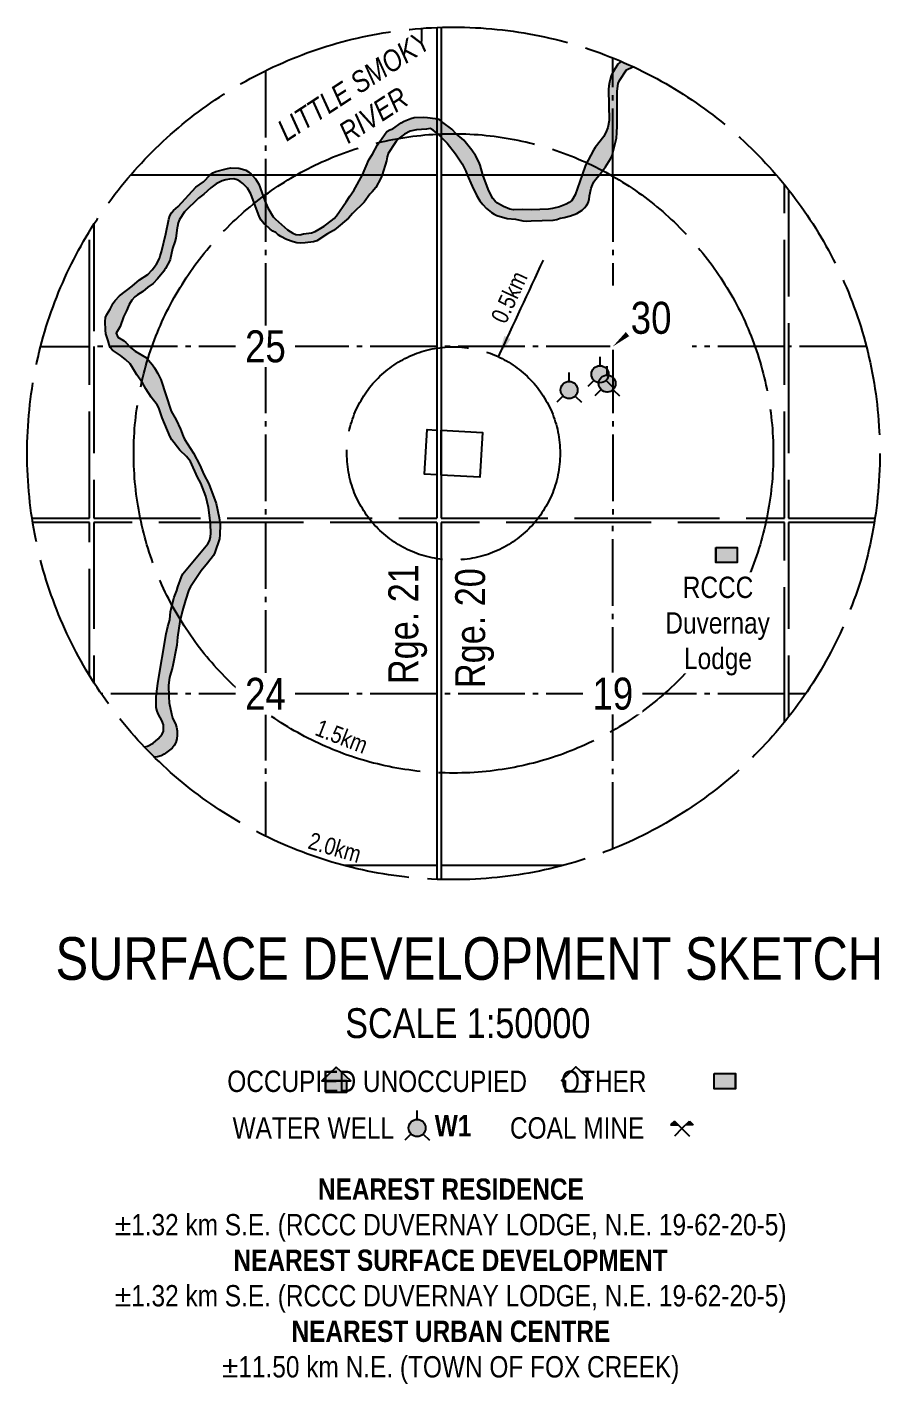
# Model space of a CAD drawing. Extents: x 492570 to 504268, y 6024618 to 6032974.
# Drawn here: x 500842 to 501242, y 6025115 to 6025751 of the extents above; entities that cross this region are included whole.
import ezdxf

# ---------------------------------------------------------------- set-up
doc = ezdxf.new("R2010")
doc.units = 0
doc.header["$LTSCALE"] = 5
for name, pattern in [('foc-BUFFER', [16.75, 15, -1.75]), ('foc-QUARTERLINE', [33, 25, -3, 2, -3]), ('foc-UNSURVEYED', [12.5, 10, -2.5])]:
    doc.linetypes.add(name, pattern=pattern)
for name, color, linetype in [('AS-RESIDENCE', 14, 'Continuous'), ('AS-SYMBOL', 7, 'Continuous'), ('AUX-BUFFER', 7, 'foc-BUFFER'), ('CG-NOTES', 7, 'Continuous'), ('D-TXT', 6, 'Continuous'), ('DETAIL-T', 7, 'Continuous'), ('F-WS-S', 8, 'Continuous'), ('L-SEC', 7, 'Continuous'), ('L-SECQ', 8, 'foc-QUARTERLINE'), ('L-USEC', 7, 'foc-UNSURVEYED'), ('P-PROPOSED', 10, 'Continuous'), ('S-7', 6, 'Continuous'), ('T-WATER', 160, 'Continuous'), ('T-WATER-H', 133, 'Continuous'), ('T-WATER-T', 170, 'Continuous')]:
    doc.layers.add(name, color=color, linetype=linetype)
doc.styles.add('120', font='ARIALN.TTF', dxfattribs={"height": 13})
doc.styles.add('60L', font='ARIALN.TTF', dxfattribs={"height": 7.35})
doc.styles.add('80CG', font='ARIALN.TTF', dxfattribs={"height": 10})
doc.styles.add('80L', font='ARIALN.TTF', dxfattribs={"height": 10})
doc.styles.add('BOLD', font='ARIALNB.TTF')
doc.styles.add('TXT', font='ARIALN.TTF', dxfattribs={"height": 0.2})
doc.dimstyles.new('Compass 5 000', dxfattribs={"dimscale": 5, "dimtxt": 9, "dimasz": 2, "dimexe": 0.2, "dimexo": 0.0625, "dimgap": 0.5, "dimtad": 0, "dimtih": 1, "dimtoh": 1, "dimzin": 0, "dimdsep": 46, "dimtxsty": '80CG', "dimcen": 0.1, "dimse1": 1, "dimse2": 1, "dimclrd": 256, "dimclrt": 256, "dimaunit": 1, "dimadec": 4, "dimazin": 0, "dimtfac": 0.06, "dimtofl": 0, "dimtmove": 0, "dimatfit": 1, "dimfxl": 0.2, "dimtolj": 1, "dimtzin": 0, "dimlwd": -1, "dimarcsym": 0})

# ---------------------------------------------------------------- blocks, each defined once
blk = doc.blocks.new('res_abd')
at = {"color": 14}
blk.add_lwpolyline([(-1.13, -0.57), (-1.13, -1.62), (0.87, -1.62), (0.87, -0.57), (1.22, -0.57), (-0.13, 0.69), (-1.49, -0.57)], close=True, dxfattribs=at)
blk = doc.blocks.new('res_other')
blk.add_hatch(color=14).paths.add_polyline_path([(-1.09, 0.73), (0.91, 0.73), (0.91, -0.69), (-1.09, -0.69)])
at = {"color": 14}
blk.add_lwpolyline([(-1.09, 0.73), (0.91, 0.73), (0.91, -0.69), (-1.09, -0.69)], close=True, dxfattribs=at)
blk = doc.blocks.new('res_occ')
for points in [[(0.1, 0.89), (-1.26, -0.37), (1.46, -0.37)], [(-0.9, -1.43), (1.1, -1.43), (1.1, -0.37), (-0.9, -0.37)]]:
    blk.add_hatch(color=14).paths.add_polyline_path(points)
at = {"color": 14}
for points in [[(0.1, 0.89), (-1.26, -0.37), (1.46, -0.37)], [(-0.9, -1.43), (1.1, -1.43), (1.1, -0.37), (-0.9, -0.37)]]:
    blk.add_lwpolyline(points, close=True, dxfattribs=at)
blk = doc.blocks.new('WAT')
h = blk.add_hatch(color=255)
h.dxf.hatch_style = 1
edge = h.paths.add_edge_path()
edge.add_arc((0, 0), 0.9, 0, 360)
at = {"color": 170}
for p, q in [((0, 0.82), (0, 1.63)), ((-0.58, -0.58), (-1.15, -1.15)), ((0.58, -0.58), (1.15, -1.15))]:
    blk.add_line(p, q, dxfattribs=at)
blk.add_circle((0, 0), 0.8, dxfattribs=at)
blk = doc.blocks.new('Mine')
at = {"layer": 'AS-SYMBOL'}
h = blk.add_hatch(color=161, dxfattribs=at)
h.dxf.hatch_style = 1
h.paths.add_polyline_path([(-0.71, 0.71), (-1.06, 0.35), (-0.35, 0.35)])
h = blk.add_hatch(color=161, dxfattribs=at)
h.dxf.hatch_style = 1
h.paths.add_polyline_path([(0.71, 0.71), (0.35, 0.35), (1.06, 0.35)])
at = {"layer": 'AS-SYMBOL', "color": 161}
for p, q in [((-0.71, 0.71), (-1.06, 0.35)), ((-1.06, 0.35), (-0.35, 0.35)), ((-0.71, 0.71), (0, 0)), ((0, 0), (-0.71, -0.71)), ((0, 0), (0.71, 0.71)), ((0, 0), (0.71, -0.71)), ((1.06, 0.35), (0.35, 0.35)), ((0.71, 0.71), (1.06, 0.35))]:
    blk.add_line(p, q, dxfattribs=at)

msp = doc.modelspace()

# ---------------------------------------------------------------- hatches: boundary and pattern name
at = {"layer": 'T-WATER-H'}
h = msp.add_hatch(color=256, dxfattribs=at)
h.dxf.hatch_style = 1
h.paths.add_polyline_path([(500896.914, 6025413.541), (500901.588, 6025408.783), (500903.107, 6025408.926), (500904.767, 6025409.448), (500906.199, 6025410.238), (500908.722, 6025412), (500909.892, 6025413.002), (500910.902, 6025414.202), (500911.612, 6025415.657), (500912.068, 6025417.327), (500912.318, 6025419.112), (500912.308, 6025421.061), (500912.036, 6025422.876), (500911.435, 6025424.339), (500910.642, 6025425.742), (500910.056, 6025427.281), (500909.621, 6025429.04), (500908.51, 6025434.302), (500908.379, 6025437.015), (500908.199, 6025442.505), (500908.625, 6025446.187), (500910.078, 6025451.015), (500912.2, 6025461.317), (500912.491, 6025465.036), (500913.588, 6025472.38), (500914.793, 6025477.488), (500916.236, 6025482.384), (500917.76, 6025487.251), (500918.509, 6025488.701), (500923.559, 6025496.118), (500926.49, 6025499.687), (500929.254, 6025503.375), (500929.954, 6025504.777), (500932.124, 6025511.13), (500932.327, 6025512.957), (500932.365, 6025517.937), (500931.918, 6025520.972), (500930.604, 6025527.669), (500927.159, 6025536.995), (500924.841, 6025541.257), (500922.901, 6025545.731), (500919.99, 6025551.395), (500915.788, 6025557.849), (500915.034, 6025559.332), (500913.82, 6025562.537), (500911.821, 6025567.028), (500909.42, 6025570.95), (500904.616, 6025585.846), (500903.251, 6025588.764), (500901.719, 6025591.408), (500900.789, 6025592.684), (500897.905, 6025595.977), (500892.58, 6025599.142), (500890.381, 6025600.878), (500888.235, 6025603.209), (500887.134, 6025604.185), (500884.531, 6025605.733), (500883.743, 6025607.623), (500885.499, 6025610.693), (500887.065, 6025615.301), (500888.491, 6025618.062), (500889.75, 6025621.038), (500891.002, 6025623.012), (500892.449, 6025624.565), (500893.629, 6025625.543), (500896.174, 6025627.217), (500898.548, 6025629.135), (500901.053, 6025630.816), (500903.104, 6025633.006), (500905.981, 6025636.616), (500906.376, 6025637.241), (500906.828, 6025637.955), (500908.769, 6025641.677), (500908.995, 6025642.11), (500910.052, 6025647.328), (500911.226, 6025650.436), (500911.611, 6025652.104), (500912.322, 6025657.04), (500912.411, 6025657.655), (500912.803, 6025659.343), (500913.364, 6025660.882), (500915.79, 6025664.558), (500922.231, 6025670.915), (500924.723, 6025672.761), (500928.028, 6025675.778), (500930.637, 6025677.582), (500933.356, 6025678.987), (500935.068, 6025679.465), (500936.794, 6025679.784), (500938.797, 6025679.914), (500940.46, 6025679.437), (500941.83, 6025678.678), (500943.123, 6025677.843), (500945.243, 6025675.65), (500946.8, 6025672.911), (500950.875, 6025661.967), (500951.588, 6025660.603), (500952.979, 6025659.005), (500953.375, 6025658.641), (500955.938, 6025656.424), (500957.163, 6025655.506), (500958.53, 6025654.755), (500959.581, 6025653.79), (500960.828, 6025652.925), (500963.6, 6025651.488), (500966.708, 6025650.451), (500968.314, 6025650.017), (500970.206, 6025649.837), (500972.346, 6025649.889), (500976.155, 6025650.439), (500977.752, 6025650.929), (500982.811, 6025654.245), (500985.589, 6025655.742), (500986.789, 6025656.616), (500992.529, 6025661.532), (500994.536, 6025663.718), (500999.99, 6025669.067), (501002.681, 6025672.838), (501003.758, 6025673.846), (501005.359, 6025675.891), (501007.84, 6025680.252), (501008.378, 6025681.819), (501010.378, 6025688.471), (501010.683, 6025690.256), (501011.164, 6025691.78), (501014.416, 6025696.926), (501015.311, 6025698.111), (501016.341, 6025699.103), (501018.79, 6025700.933), (501021.56, 6025702.371), (501024.545, 6025702.954), (501029.142, 6025703.209), (501030.885, 6025703.508), (501032.237, 6025702.844), (501033.982, 6025701.446), (501035.281, 6025700.245), (501036.005, 6025699.585), (501036.122, 6025699.477), (501036.893, 6025698.706), (501038.828, 6025696.768), (501042.763, 6025691.739), (501045.871, 6025686.963), (501047.558, 6025683.569), (501048.317, 6025681.829), (501050.574, 6025676.464), (501052.68, 6025672.289), (501054.244, 6025669.683), (501055.652, 6025667.99), (501057.294, 6025666.139), (501059.618, 6025664.228), (501060.863, 6025663.459), (501062.174, 6025662.734), (501067.057, 6025661.363), (501070.871, 6025661.039), (501074.265, 6025660.332), (501076.142, 6025660.182), (501078.205, 6025660.217), (501088.504, 6025660.628), (501090.348, 6025660.831), (501091.799, 6025661.56), (501093.732, 6025661.91), (501096.666, 6025662.635), (501099.666, 6025663.747), (501102.173, 6025665.342), (501103.307, 6025666.324), (501104.224, 6025667.446), (501104.929, 6025668.744), (501105.424, 6025670.263), (501105.616, 6025672.035), (501106.416, 6025675.559), (501106.944, 6025677.189), (501107.633, 6025678.535), (501108.469, 6025679.739), (501110.324, 6025681.848), (501113.111, 6025685.562), (501115.453, 6025689.428), (501116.186, 6025690.85), (501116.668, 6025692.78), (501118.216, 6025699.059), (501118.445, 6025701.482), (501118.645, 6025704.809), (501118.547, 6025721.147), (501119.11, 6025724.613), (501119.662, 6025726.122), (501122.892, 6025731.089), (501125.95, 6025732.552), (501120.408, 6025735.021), (501119.936, 6025734.728), (501118.823, 6025733.723), (501116.662, 6025730.124), (501115.726, 6025728.487), (501114.913, 6025725.314), (501114.689, 6025723.526), (501114.567, 6025721.789), (501114.772, 6025707.397), (501114.153, 6025704.012), (501113.614, 6025702.436), (501112.345, 6025699.853), (501108.222, 6025694.673), (501107.442, 6025693.398), (501103.699, 6025686.348), (501102.224, 6025681.846), (501098.825, 6025672.507), (501097.328, 6025669.858), (501096.094, 6025668.856), (501094.596, 6025668.087), (501091.57, 6025666.907), (501088.244, 6025666.043), (501086.315, 6025665.821), (501078.172, 6025665.429), (501074.301, 6025665.61), (501070.001, 6025665.491), (501068.223, 6025665.782), (501065.213, 6025666.938), (501062.521, 6025668.577), (501061.369, 6025669.492), (501060.344, 6025670.7), (501059.474, 6025672.196), (501058.105, 6025675.164), (501055.525, 6025681.831), (501054.263, 6025686.38), (501053.663, 6025687.895), (501052.135, 6025690.923), (501050.5, 6025693.35), (501046.69, 6025698.089), (501043.143, 6025701.146), (501041.078, 6025703.22), (501036.895, 6025706.464), (501036.123, 6025707.062), (501036.005, 6025707.138), (501035.283, 6025707.596), (501034.897, 6025707.841), (501033.982, 6025708.108), (501033.166, 6025708.339), (501029.61, 6025708.787), (501027.676, 6025708.838), (501023.465, 6025708.721), (501021.779, 6025708.295), (501018.706, 6025706.994), (501017.322, 6025706.181), (501013.463, 6025703.473), (501011.942, 6025702.883), (501010.642, 6025702.11), (501006.127, 6025695.844), (501003.835, 6025691.51), (501002.201, 6025688.906), (500999.161, 6025681.818), (500995.154, 6025674.458), (500993.158, 6025671.871), (500991.576, 6025669.13), (500986.934, 6025662.639), (500985.831, 6025661.408), (500982.448, 6025658.648), (500981.253, 6025657.7), (500978.906, 6025656.329), (500976.996, 6025655.313), (500975.334, 6025654.71), (500971.497, 6025654.147), (500969.821, 6025653.677), (500967.96, 6025653.855), (500966.557, 6025654.464), (500963.941, 6025656.02), (500958.331, 6025661.104), (500957.324, 6025662.22), (500954.846, 6025666.361), (500953.378, 6025669.613), (500950.605, 6025677.422), (500949.025, 6025680.021), (500947.351, 6025681.808), (500946.976, 6025682.218), (500945.74, 6025683.219), (500944.42, 6025683.98), (500942.912, 6025684.519), (500941.268, 6025684.944), (500937.248, 6025685.109), (500935.243, 6025684.74), (500930.391, 6025683.35), (500928.996, 6025682.716), (500927.698, 6025681.805), (500924.69, 6025678.519), (500921.04, 6025676.012), (500912.744, 6025667.029), (500910.515, 6025665.074), (500909.558, 6025663.962), (500908.859, 6025662.618), (500908.366, 6025660.984), (500906.988, 6025654.247), (500904.941, 6025645.812), (500904.369, 6025643.929), (500903.96, 6025642.582), (500902.426, 6025639.706), (500902.158, 6025639.36), (500900.584, 6025637.327), (500898.494, 6025635.117), (500894.663, 6025632.549), (500891.202, 6025629.624), (500885.266, 6025625.07), (500883.163, 6025622.962), (500882.316, 6025621.69), (500880.892, 6025618.896), (500879.356, 6025616.373), (500878.736, 6025614.952), (500878.555, 6025613.102), (500878.643, 6025609.082), (500878.873, 6025607.236), (500879.967, 6025604.032), (500880.322, 6025602.237), (500880.871, 6025600.877), (500882.009, 6025599.643), (500885.763, 6025597.147), (500888.08, 6025595.251), (500890.223, 6025593.191), (500891.103, 6025592.046), (500893.339, 6025588.059), (500895.964, 6025584.276), (500897.566, 6025581.522), (500900.107, 6025577.642), (500902.857, 6025574.058), (500903.622, 6025572.626), (500905.221, 6025567.87), (500908.945, 6025558.968), (500909.783, 6025557.603), (500913.51, 6025552.81), (500916.672, 6025549.729), (500918.558, 6025547.388), (500921.837, 6025540.053), (500923.319, 6025537.305), (500925.685, 6025531.168), (500926.896, 6025525.871), (500927.539, 6025520.971), (500927.89, 6025517.937), (500928.008, 6025513.902), (500927.855, 6025511.976), (500927.378, 6025510.21), (500926.586, 6025508.814), (500914.984, 6025494.691), (500914.301, 6025493.361), (500912.543, 6025488.689), (500912.09, 6025486.962), (500910.876, 6025483.768), (500909.18, 6025477.009), (500908.827, 6025473.197), (500907.856, 6025470.017), (500907.045, 6025466.637), (500903.168, 6025443.455), (500902.492, 6025437.016), (500902.359, 6025433.986), (500902.506, 6025432.028), (500902.872, 6025430.325), (500903.512, 6025428.785), (500905.11, 6025426.04), (500905.857, 6025423.955), (500905.841, 6025420.971), (500905.23, 6025419.592), (500903.347, 6025417.368), (500901.086, 6025415.399), (500898.404, 6025413.865)])

# ---------------------------------------------------------------- linework, layer by layer
at = {"layer": 'AS-RESIDENCE', "color": 14}
for points in [[(501164.886, 6025507.139), (501174.88, 6025507.139), (501174.88, 6025500.005), (501164.886, 6025500.005)], [(501163.97, 6025260.442), (501173.965, 6025260.442), (501173.965, 6025253.307), (501163.97, 6025253.307)]]:
    msp.add_lwpolyline(points, close=True, dxfattribs=at)
at = {"layer": 'AUX-BUFFER'}
for radius in [199.893, 149.919, 49.973]:
    msp.add_circle((501041.834, 6025551.219), radius, dxfattribs=at)
at = {"layer": 'L-SEC'}
for p, q in [((501034.086, 6025750.961), (501034.086, 6025681.75)), ((501036.097, 6025751.029), (501036.097, 6025681.75)), ((501034.086, 6025681.75), (501034.086, 6025601.326)), ((501036.097, 6025681.75), (501036.097, 6025601.326)), ((501034.086, 6025601.326), (501034.086, 6025520.902)), ((501036.097, 6025601.326), (501036.097, 6025520.902)), ((501034.086, 6025518.892), (501034.086, 6025438.468)), ((501036.097, 6025518.892), (501036.097, 6025438.468)), ((501034.086, 6025438.468), (501034.086, 6025358.044)), ((501036.097, 6025438.468), (501036.097, 6025358.044)), ((501034.086, 6025358.044), (501034.086, 6025351.476)), ((501036.097, 6025358.044), (501036.097, 6025351.409))]:
    msp.add_line(p, q, dxfattribs=at)
at = {"layer": 'L-SEC', "color": 253}
for p, q in [((500953.662, 6025681.75), (500890.445, 6025681.75)), ((501034.086, 6025681.75), (500953.662, 6025681.75)), ((501116.521, 6025681.75), (501036.097, 6025681.75)), ((501193.223, 6025681.75), (501116.521, 6025681.75)), ((501034.086, 6025358.044), (500990.45, 6025358.044)), ((501093.219, 6025358.044), (501036.097, 6025358.044))]:
    msp.add_line(p, q, dxfattribs=at)
at = {"layer": 'L-SECQ', "color": 253, "ltscale": 0.25}
for p, q in [((501116.521, 6025681.75), (501116.521, 6025736.635)), ((500953.662, 6025730.614), (500953.662, 6025681.75)), ((500953.662, 6025681.75), (500953.662, 6025601.326)), ((501116.521, 6025681.75), (501116.521, 6025601.326)), ((500848.324, 6025601.326), (500871.227, 6025601.326)), ((500953.662, 6025601.326), (500873.238, 6025601.326)), ((500953.662, 6025601.326), (500953.662, 6025520.902)), ((501034.086, 6025601.326), (500953.662, 6025601.326)), ((501116.521, 6025601.326), (501036.097, 6025601.326)), ((501116.521, 6025601.326), (501116.521, 6025520.902)), ((501196.945, 6025601.326), (501116.521, 6025601.326)), ((501235.345, 6025601.326), (501198.955, 6025601.326)), ((500953.662, 6025518.892), (500953.662, 6025438.468)), ((501116.521, 6025438.468), (501116.521, 6025518.892)), ((500953.662, 6025438.468), (500876.776, 6025438.468)), ((501034.086, 6025438.468), (500953.662, 6025438.468)), ((500953.662, 6025438.468), (500953.662, 6025371.823)), ((501116.521, 6025438.468), (501036.097, 6025438.468)), ((501116.521, 6025365.803), (501116.521, 6025438.468)), ((501196.945, 6025438.468), (501116.521, 6025438.468)), ((501206.893, 6025438.468), (501198.955, 6025438.468))]:
    msp.add_line(p, q, dxfattribs=at)
at = {"layer": 'L-USEC', "color": 253}
for p, q in [((501196.945, 6025601.326), (501196.945, 6025677.305)), ((501198.955, 6025674.791), (501198.955, 6025601.326)), ((500871.227, 6025601.326), (500871.227, 6025655.384)), ((500873.238, 6025658.608), (500873.238, 6025601.326)), ((500871.227, 6025520.902), (500871.227, 6025601.326)), ((500873.238, 6025601.326), (500873.238, 6025520.902)), ((501196.945, 6025520.902), (501196.945, 6025601.326)), ((501198.955, 6025601.326), (501198.955, 6025520.902)), ((500844.254, 6025520.902), (500871.227, 6025520.902)), ((500871.227, 6025518.892), (500844.573, 6025518.892)), ((500871.227, 6025447.054), (500871.227, 6025518.892)), ((500873.238, 6025520.902), (500953.662, 6025520.902)), ((500873.238, 6025518.892), (500873.238, 6025443.83)), ((500953.662, 6025518.892), (500873.238, 6025518.892)), ((500953.662, 6025520.902), (501034.086, 6025520.902)), ((501034.086, 6025518.892), (500953.662, 6025518.892)), ((501036.097, 6025520.902), (501116.521, 6025520.902)), ((501116.521, 6025518.892), (501036.097, 6025518.892)), ((501116.521, 6025520.902), (501196.945, 6025520.902)), ((501196.945, 6025518.892), (501116.521, 6025518.892)), ((501196.945, 6025438.468), (501196.945, 6025518.892)), ((501198.955, 6025520.902), (501239.415, 6025520.902)), ((501198.955, 6025518.892), (501198.955, 6025438.468)), ((501239.096, 6025518.892), (501198.955, 6025518.892)), ((501196.945, 6025425.132), (501196.945, 6025438.468)), ((501198.955, 6025438.468), (501198.955, 6025427.647))]:
    msp.add_line(p, q, dxfattribs=at)
at = {"layer": 'P-PROPOSED', "flags": 128}
for points in [[(501034.086, 6025541.139), (501028.274, 6025541.465), (501029.444, 6025562.424), (501034.086, 6025562.164)], [(501036.097, 6025562.052), (501055.393, 6025560.973), (501054.223, 6025540.013), (501036.097, 6025541.026)]]:
    msp.add_lwpolyline(points, close=True, dxfattribs=at)
at = {"layer": 'T-WATER', "linetype": 'Continuous', "flags": 128}
for points in [[(501120.408, 6025735.021), (501119.936, 6025734.728), (501118.823, 6025733.723), (501116.662, 6025730.124), (501115.726, 6025728.487), (501114.913, 6025725.314), (501114.689, 6025723.526), (501114.567, 6025721.789), (501114.772, 6025707.397), (501114.153, 6025704.012), (501113.614, 6025702.436), (501112.345, 6025699.853), (501108.222, 6025694.673), (501107.442, 6025693.398), (501103.699, 6025686.348), (501102.224, 6025681.846), (501098.825, 6025672.507), (501097.328, 6025669.858), (501096.094, 6025668.856), (501094.596, 6025668.087), (501091.57, 6025666.907), (501088.244, 6025666.043), (501086.315, 6025665.821), (501078.172, 6025665.429), (501074.301, 6025665.61), (501070.001, 6025665.491), (501068.223, 6025665.782), (501065.213, 6025666.938), (501062.521, 6025668.577), (501061.369, 6025669.492), (501060.344, 6025670.7), (501059.474, 6025672.196), (501058.105, 6025675.164), (501055.525, 6025681.831), (501054.263, 6025686.38), (501053.663, 6025687.895), (501052.135, 6025690.923), (501050.5, 6025693.35), (501046.69, 6025698.089), (501043.143, 6025701.146), (501041.078, 6025703.22), (501036.895, 6025706.464), (501036.123, 6025707.062), (501036.005, 6025707.138), (501035.283, 6025707.596), (501034.897, 6025707.841), (501033.982, 6025708.108)], [(501033.982, 6025701.446), (501035.281, 6025700.245), (501036.005, 6025699.585), (501036.122, 6025699.477), (501036.893, 6025698.706), (501038.828, 6025696.768), (501042.763, 6025691.739), (501045.871, 6025686.963), (501047.558, 6025683.569), (501048.317, 6025681.829), (501050.574, 6025676.464), (501052.68, 6025672.289), (501054.244, 6025669.683), (501055.652, 6025667.99), (501057.294, 6025666.139), (501059.618, 6025664.228), (501060.863, 6025663.459), (501062.174, 6025662.734), (501067.057, 6025661.363), (501070.871, 6025661.039), (501074.265, 6025660.332), (501076.142, 6025660.182), (501078.205, 6025660.217), (501088.504, 6025660.628), (501090.348, 6025660.831), (501091.799, 6025661.56), (501093.732, 6025661.91), (501096.666, 6025662.635), (501099.666, 6025663.747), (501102.173, 6025665.342), (501103.307, 6025666.324), (501104.224, 6025667.446), (501104.929, 6025668.744), (501105.424, 6025670.263), (501105.616, 6025672.035), (501106.416, 6025675.559), (501106.944, 6025677.189), (501107.633, 6025678.535), (501108.469, 6025679.739), (501110.324, 6025681.848), (501113.111, 6025685.562), (501115.453, 6025689.428), (501116.186, 6025690.85), (501116.668, 6025692.78), (501118.216, 6025699.059), (501118.445, 6025701.482), (501118.645, 6025704.809), (501118.547, 6025721.147), (501119.11, 6025724.613), (501119.662, 6025726.122), (501122.892, 6025731.089), (501125.95, 6025732.552)], [(501033.982, 6025701.446), (501032.237, 6025702.844), (501030.885, 6025703.508), (501029.142, 6025703.209), (501024.545, 6025702.954), (501021.56, 6025702.371), (501018.79, 6025700.933), (501016.341, 6025699.103), (501015.311, 6025698.111), (501014.416, 6025696.926), (501011.164, 6025691.78), (501010.683, 6025690.256), (501010.378, 6025688.471), (501008.378, 6025681.819), (501007.84, 6025680.252), (501005.359, 6025675.891), (501003.758, 6025673.846), (501002.681, 6025672.838), (500999.99, 6025669.067), (500994.536, 6025663.718), (500992.529, 6025661.532), (500986.789, 6025656.616), (500985.589, 6025655.742), (500982.811, 6025654.245), (500977.752, 6025650.929), (500976.155, 6025650.439), (500972.346, 6025649.889), (500970.206, 6025649.837), (500968.314, 6025650.017), (500966.708, 6025650.451), (500963.6, 6025651.488), (500960.828, 6025652.925), (500959.581, 6025653.79), (500958.53, 6025654.755), (500957.163, 6025655.506), (500955.938, 6025656.424), (500953.375, 6025658.641), (500952.979, 6025659.005), (500951.588, 6025660.603), (500950.875, 6025661.967), (500946.8, 6025672.911), (500945.243, 6025675.65), (500943.123, 6025677.843), (500941.83, 6025678.678), (500940.46, 6025679.437), (500938.797, 6025679.914), (500936.794, 6025679.784), (500935.068, 6025679.465), (500933.356, 6025678.987), (500930.637, 6025677.582), (500928.028, 6025675.778), (500924.723, 6025672.761), (500922.231, 6025670.915), (500915.79, 6025664.558), (500913.364, 6025660.882), (500912.803, 6025659.343), (500912.411, 6025657.655), (500912.322, 6025657.04), (500911.611, 6025652.104), (500911.226, 6025650.436), (500910.052, 6025647.328), (500908.995, 6025642.11), (500908.769, 6025641.677), (500906.828, 6025637.955), (500906.376, 6025637.241), (500905.981, 6025636.616), (500903.104, 6025633.006), (500901.053, 6025630.816), (500898.548, 6025629.135), (500896.174, 6025627.217), (500893.629, 6025625.543), (500892.449, 6025624.565), (500891.002, 6025623.012), (500889.75, 6025621.038), (500888.491, 6025618.062), (500887.065, 6025615.301), (500885.499, 6025610.693), (500883.743, 6025607.623), (500884.531, 6025605.733), (500887.134, 6025604.185), (500888.235, 6025603.209), (500890.381, 6025600.878), (500892.58, 6025599.142), (500897.905, 6025595.977), (500900.789, 6025592.684), (500901.719, 6025591.408), (500903.251, 6025588.764), (500904.616, 6025585.846), (500909.42, 6025570.95), (500911.821, 6025567.028), (500913.82, 6025562.537)], [(500930.391, 6025683.35), (500935.243, 6025684.74), (500937.248, 6025685.109), (500941.268, 6025684.944), (500942.912, 6025684.519), (500944.42, 6025683.98), (500945.74, 6025683.219), (500946.976, 6025682.218), (500947.351, 6025681.808), (500949.025, 6025680.021), (500950.605, 6025677.422), (500953.378, 6025669.613), (500954.846, 6025666.361), (500957.324, 6025662.22), (500958.331, 6025661.104), (500963.941, 6025656.02), (500966.557, 6025654.464), (500967.96, 6025653.855), (500969.821, 6025653.677), (500971.497, 6025654.147), (500975.334, 6025654.71), (500976.996, 6025655.313), (500978.906, 6025656.329), (500981.253, 6025657.7), (500982.448, 6025658.648), (500985.831, 6025661.408), (500986.934, 6025662.639), (500991.576, 6025669.13), (500993.158, 6025671.871), (500995.154, 6025674.458), (500999.161, 6025681.818), (501002.201, 6025688.906), (501003.835, 6025691.51), (501006.127, 6025695.844), (501010.642, 6025702.11), (501011.942, 6025702.883), (501013.463, 6025703.473), (501017.322, 6025706.181), (501018.706, 6025706.994), (501021.779, 6025708.295), (501023.465, 6025708.721), (501027.676, 6025708.838), (501029.61, 6025708.787), (501033.166, 6025708.339), (501033.982, 6025708.108)], [(500896.914, 6025413.541), (500898.404, 6025413.865), (500901.086, 6025415.399), (500903.347, 6025417.368), (500905.23, 6025419.592), (500905.841, 6025420.971), (500905.857, 6025423.955), (500905.11, 6025426.04), (500903.512, 6025428.785), (500902.872, 6025430.325), (500902.506, 6025432.028), (500902.359, 6025433.986), (500902.492, 6025437.016), (500903.168, 6025443.455), (500907.045, 6025466.637), (500907.856, 6025470.017), (500908.827, 6025473.197), (500909.18, 6025477.009), (500910.876, 6025483.768), (500912.09, 6025486.962), (500912.543, 6025488.689), (500914.301, 6025493.361), (500914.984, 6025494.691), (500926.586, 6025508.814), (500927.378, 6025510.21), (500927.855, 6025511.976), (500928.008, 6025513.902), (500927.89, 6025517.937), (500927.539, 6025520.971), (500926.896, 6025525.871), (500925.685, 6025531.168), (500923.319, 6025537.305), (500921.837, 6025540.053), (500918.558, 6025547.388), (500916.672, 6025549.729), (500913.51, 6025552.81), (500909.783, 6025557.603), (500908.945, 6025558.968), (500905.221, 6025567.87), (500903.622, 6025572.626), (500902.857, 6025574.058), (500900.107, 6025577.642), (500897.566, 6025581.522), (500895.964, 6025584.276), (500893.339, 6025588.059), (500891.103, 6025592.046), (500890.223, 6025593.191), (500888.08, 6025595.251), (500885.763, 6025597.147), (500882.009, 6025599.643), (500880.871, 6025600.877), (500880.322, 6025602.237), (500879.967, 6025604.032), (500878.873, 6025607.236), (500878.643, 6025609.082), (500878.555, 6025613.102), (500878.736, 6025614.952), (500879.356, 6025616.373), (500880.892, 6025618.896), (500882.316, 6025621.69), (500883.163, 6025622.962), (500885.266, 6025625.07), (500891.202, 6025629.624), (500894.663, 6025632.549), (500898.494, 6025635.117), (500900.584, 6025637.327), (500902.158, 6025639.36), (500902.426, 6025639.706), (500903.96, 6025642.582), (500904.369, 6025643.929), (500904.941, 6025645.812), (500906.988, 6025654.247), (500908.366, 6025660.984), (500908.859, 6025662.618), (500909.558, 6025663.962), (500910.515, 6025665.074), (500912.744, 6025667.029), (500921.04, 6025676.012), (500924.69, 6025678.519), (500927.698, 6025681.805), (500928.996, 6025682.716), (500930.391, 6025683.35)], [(500913.82, 6025562.537), (500915.034, 6025559.332), (500915.788, 6025557.849), (500919.99, 6025551.395), (500922.901, 6025545.731), (500924.841, 6025541.257), (500927.159, 6025536.995), (500930.604, 6025527.669), (500931.918, 6025520.972), (500932.365, 6025517.937), (500932.327, 6025512.957), (500932.124, 6025511.13), (500929.954, 6025504.777), (500929.254, 6025503.375), (500926.49, 6025499.687), (500923.559, 6025496.118), (500918.509, 6025488.701), (500917.76, 6025487.251), (500916.236, 6025482.384), (500914.793, 6025477.488), (500913.588, 6025472.38), (500912.491, 6025465.036), (500912.2, 6025461.317), (500910.078, 6025451.015), (500908.625, 6025446.187), (500908.199, 6025442.505), (500908.379, 6025437.015), (500908.51, 6025434.302), (500909.621, 6025429.04), (500910.056, 6025427.281), (500910.642, 6025425.742), (500911.435, 6025424.339), (500912.036, 6025422.876), (500912.308, 6025421.061), (500912.318, 6025419.112), (500912.068, 6025417.327), (500911.612, 6025415.657), (500910.902, 6025414.202), (500909.892, 6025413.002), (500908.722, 6025412), (500906.199, 6025410.238), (500904.767, 6025409.448), (500903.107, 6025408.926), (500901.588, 6025408.783)]]:
    msp.add_lwpolyline(points, dxfattribs=at)

# ---------------------------------------------------------------- block references
at = {"xscale": 4.997316549999988, "yscale": 4.997316549999988, "zscale": 4.997316549999988, "rotation": 359.9808448945903}
for p in [(501110.518, 6025588.327), (501096.024, 6025580.942), (501113.839, 6025583.974)]:
    msp.add_blockref('WAT', p, dxfattribs=at)
at = {"layer": 'AS-RESIDENCE', "xscale": 4.997316549999963, "yscale": 4.997316549999963, "zscale": 4.997316549999963}
for name, p in [('res_other', (501170.353, 6025503.439)), ('res_occ', (500986.396, 6025258.889)), ('res_abd', (501099.905, 6025260.054)), ('res_other', (501169.438, 6025256.741))]:
    msp.add_blockref(name, p, dxfattribs=at)
at = {"layer": 'AS-SYMBOL', "color": 161, "xscale": 4.997316549999963, "yscale": 4.997316549999963, "zscale": 4.997316549999963}
msp.add_blockref('Mine', (501148.929, 6025234.58), dxfattribs=at)
at = {"layer": 'F-WS-S', "xscale": 4.997316549999963, "yscale": 4.997316549999963, "zscale": 4.997316549999963}
msp.add_blockref('WAT', (501024.781, 6025234.874), dxfattribs=at)

# ---------------------------------------------------------------- texts
at = {"char_height": 7.9957, "attachment_point": 1, "style": '60L'}
for s, insert, rotation in [('0.5km', (501059.054, 6025614.854), 65.120093), ('1.5km', (500979.256, 6025426.758), 338.629081), ('2.0km', (500975.357, 6025373.754), 343.731823)]:
    msp.add_mtext_dynamic_manual_height_columns(s, width=28.37662, gutter_width=47.475, heights=[0], dxfattribs=dict(at, insert=insert, rotation=rotation))
at = {"layer": 'CG-NOTES', "style": '80CG'}
for s, insert, char_height, width, attachment_point in [('{\\H0.83333x;OCCUPIED^IUNOCCUPIED^I    OTHER}', (501034.03, 6025261.763), 11.99356, 324.53283, 2), ('\\pi0.13837;{\\H0.83333x;WATER WELL}', (500938.128, 6025239.901), 11.99356, 75.38618, 1), ('\\pi0.33267;{\\H0.83333x;COAL MINE}', (501067.977, 6025239.901), 11.99356, 62.48729, 1), ('\\pi144.47;{\\fArial Narrow|b1|i0|c0|p34;NEAREST RESIDENCE}\\P\\pi49.226;±1.32 km S.E. (RCCC DUVERNAY LODGE, N.E. 19-62-20-5)\\P\\pi104.87;{\\fArial Narrow|b1|i0|c0|p34;NEAREST SURFACE DEVELOPMENT}\\P\\pi49.226;±1.32 km S.E. (RCCC DUVERNAY LODGE, N.E. 19-62-20-5)\\P\\pi132.08;{\\fArial Narrow|b1|i0|c0|p34;NEAREST URBAN CENTRE}\\P\\pi99.489;±11.50 km N.E. (TOWN OF FOX CREEK)', (500833.815, 6025211.193), 9.99463, 412.1781, 1)]:
    msp.add_mtext(s, dxfattribs=dict(at, insert=insert, char_height=char_height, width=width, attachment_point=attachment_point))
at = {"layer": 'D-TXT', "color": 3, "char_height": 14, "attachment_point": 1, "rotation": 90.007579, "style": '80L'}
for s, width, insert in [('Rge. 21', 53.3415, (501011.29, 6025443.082)), ('Rge. 20', 55.51884, (501042.647, 6025441.212))]:
    msp.add_mtext_dynamic_manual_height_columns(s, width=width, gutter_width=47.5, heights=[0], dxfattribs=dict(at, insert=insert))
at = {"layer": 'DETAIL-T', "color": 3, "insert": (500852.863, 6025324.356), "char_height": 19.98927, "width": 389.84986, "attachment_point": 1, "style": '80CG'}
msp.add_mtext('\\pi2.3953;SURFACE DEVELOPMENT SKETCH\\P\\pi138.21;{\\H0.7x;SCALE 1:50000}', dxfattribs=at)
at = {"layer": 'T-WATER-T', "style": 'BOLD'}
msp.add_text('W1', height=9.9946, dxfattribs=at).set_placement((501033.054, 6025230.946))
at = {"layer": 'T-WATER-T', "insert": (500992.468, 6025728.032), "char_height": 9.98928, "width": 83.35976, "attachment_point": 2, "rotation": 33.144118, "style": 'TXT'}
msp.add_mtext('{\\fArial Narrow|b0|i1|c0|p34;LITTLE SMOKY\\PRIVER}', dxfattribs=at)

# ---------------------------------------------------------------- leaders
at = {"path_type": 1}
msp.add_leader([(501062.92, 6025596.526), (501084.006, 6025641.832)], dimstyle='Compass 5 000', override={"dimgap": 0.5, "dimtad": 0}, dxfattribs=at)

# ---------------------------------------------------------------- next in the draw order: texts
at = {"layer": 'AS-RESIDENCE', "color": 14, "insert": (501140.692, 6025493.408), "char_height": 10, "attachment_point": 1, "style": '80L', "bg_fill": 3, "box_fill_scale": 1.2, "bg_fill_color": 256, "bg_fill_transparency": 0}
msp.add_mtext_dynamic_manual_height_columns('\\pi8.6385;RCCC \\P\\pi0.46659;Duvernay\\P\\pi9.2285;Lodge', width=48.99593, gutter_width=49.973, heights=[0], dxfattribs=at)
at = {"layer": 'S-7', "insert": (501134.478, 6025614.709), "char_height": 14.9919, "width": 23.29581, "attachment_point": 5, "style": '120', "bg_fill": 2}
msp.add_mtext('30', dxfattribs=at)
at = {"layer": 'S-7', "char_height": 14.9919, "width": 23.29581, "attachment_point": 5, "style": '120', "bg_fill": 3, "box_fill_scale": 1.15, "bg_fill_color": 256}
for s, insert, bg_fill_transparency in [('25', (500953.662, 6025601.326), 162), ('24', (500953.662, 6025438.468), 167), ('19', (501116.521, 6025438.468), 15138838)]:
    msp.add_mtext(s, dxfattribs=dict(at, insert=insert, bg_fill_transparency=bg_fill_transparency))

# ---------------------------------------------------------------- next in the draw order: linework, layer by layer
at = {"layer": 'S-7', "flags": 128}
msp.add_lwpolyline([(501116.521, 6025601.326, 0, 2.5, 0), (501123.427, 6025607.167, 0, 0, 0)], format="xyseb", dxfattribs=at)

doc.saveas('drawing.dxf')
